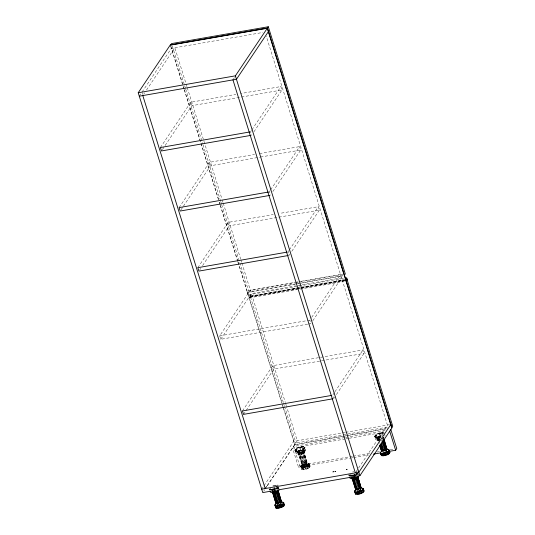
<?xml version="1.0" encoding="UTF-8"?>
<svg xmlns="http://www.w3.org/2000/svg" width="535" height="535" viewBox="0 0 535 535"><rect width="100%" height="100%" fill="white"/><g stroke="black" fill="none" stroke-linecap="round" stroke-linejoin="round"><path stroke-width="0.4" stroke-dasharray="2.67 2.01" d="M302.094 467.443L303.552 466.861L304.228 469.048L302.777 469.63L302.094 467.443L302.67 467.463L303.352 469.65L305.371 469.362L304.696 467.175L304.716 466.701L305.478 466.493L306.14 469.155L307.291 468.847L308.187 468.346L307.505 466.159L306.662 466.025L307.344 468.212L308.187 468.346M305.371 469.362L304.716 466.701M306.14 469.155L305.478 466.493M332.737 471.736C334.77 471.047 331.733 472.88 333.532 471.482M334.683 471.395C336.782 470.827 333.706 472.492 335.478 471.148M346.339 469.369C348.359 468.693 345.436 470.492 347.135 469.115M274.689 489.478L275.933 489.191M299.486 451.313C296.845 452.349 298.925 453.854 301.198 452.657L304.863 464.407L300.55 450.898L299.486 451.313L303.271 463.083L301.874 464.413L297.821 452.055M300.55 450.898L302.656 450.537L306.762 463.577L305.786 464.052L302.128 452.296L303.017 451.701L299.118 452.984M301.198 452.657L302.128 452.296M304 452.496C303.559 454.061 300.115 455.098 298.497 454.242A3.183 1.03 -17.3 0 1 301.185 451.921A3.183 1.03 -17.3 0 1 304.014 452.65A3.183 1.03 -17.3 0 1 298.925 454.322L298.383 453.874C300.135 454.71 302.389 453.794 303.98 452.503M298.63 451.801L302.743 464.848L305.906 464.066L301.446 450.042M303.144 463.063L304.208 462.655L300.316 450.289L297.928 450.724L297.634 451.192A4.969 1.612 -17.3 0 1 295.246 450.396L296.096 453.132A4.969 1.612 -17.3 0 0 298.483 453.927L298.777 453.453L301.165 453.025L300.871 453.493L300.015 450.758L300.316 450.289M303.318 450.309L307.277 463.089L303.713 450.918L302.509 450.617L306.167 462.367L307.371 462.668M354.799 475.561L357.173 475.334M379.362 440.666L378.158 440.365L377.877 438.787C378.479 435.316 380.679 440.974 379.068 436.801M378.352 440.318L378.446 439.904L378.044 440.004L379.248 440.298L378.686 438.479M303.432 448.183C307.157 446.678 302.068 449.962 303.987 448.176M303.526 448.497L304.669 448.183M304.555 447.815L304.134 448.129M332.844 472.084L333.653 471.863M308.581 467.322L308.053 464.835L309.364 464.561L310.039 466.747L308.581 467.322L309.892 467.048L309.364 464.561M300.697 466.299L301.172 467.236L303.485 467.302L306.548 466.48L308.936 465.142L309.524 463.919L308.04 463.384L305.177 463.791L302.275 464.942L300.697 466.299L301.613 469.021L303.051 468.814L301.727 469.255L301.907 469.603L302.777 469.63M307.344 468.212L308.775 468.011L309.892 467.048M310.039 466.747L309.524 463.919M295.373 450.015L296.383 449.266L295.347 449.474L295.741 450.069L296.477 449.741L296.383 449.266M375.035 436.139C377.282 433.196 374.975 438.085 375.49 435.778M300.429 447.12C303.425 446.564 298.757 448.009 301.673 447.153M380.091 433.243C383.087 432.688 378.419 434.132 381.335 433.276M381.228 432.962L380.204 433.658M272.496 489.585C271.84 488.468 274.542 488.709 273.291 489.518M272.489 489.532L273.512 488.896M298.356 451.005C301.031 447.996 296.196 453.005 299.373 450.269M352.384 475.776C351.107 475.234 353.775 474.291 353.18 475.508M353.174 475.02L352.157 475.709M378.018 437.128C380.693 434.119 375.858 439.128 379.034 436.393M295.246 450.396L296.35 450.196L296.992 449.179L298.483 453.927M299.72 447.875L300.015 447.4L300.864 450.136L300.57 450.61L299.72 447.875L302.108 447.441L302.402 446.972A4.969 1.612 -17.3 0 1 304.789 447.762L305.639 450.497L304.529 450.697L303.893 451.714L302.402 446.972M275.09 490.916L274.448 488.863L274.154 489.338A4.969 1.612 -17.3 0 0 277.525 487.913M296.096 453.132L297.206 452.931L297.841 451.914L296.738 452.115L295.882 449.38A4.969 1.612 -17.3 0 1 300.015 447.4M274.368 486.663L275.003 488.716L274.709 489.184L277.09 488.749L277.391 488.281A4.969 1.612 -17.3 0 1 279.611 488.682M304.789 447.762L303.679 447.969L303.044 448.979L304.147 448.778L304.997 451.513A4.969 1.612 -17.3 0 1 300.871 453.493M300.57 450.61L302.957 450.176L303.251 449.701A4.969 1.612 -17.3 0 1 305.639 450.497M374.908 436.52A4.969 1.612 -17.3 0 0 377.295 437.316L377.59 436.848L379.977 436.413L380.826 439.148L378.439 439.576L378.145 440.051A4.969 1.612 -17.3 0 1 375.757 439.255L374.908 436.52L376.011 436.319L376.653 435.303L378.446 441.275M349.469 476.464L349.047 475.1A4.969 1.612 -17.3 0 0 351.428 475.896L351.729 475.421L354.11 474.986L354.752 477.039M379.382 433.999L379.676 433.531L380.525 436.259L380.231 436.734L379.382 433.999L381.769 433.564L382.064 433.096A4.969 1.612 -17.3 0 1 383.809 433.223M354.11 474.986L353.816 475.461A4.969 1.612 -17.3 0 0 357.948 473.482L358.37 474.846M375.757 439.255L376.867 439.054L377.503 438.038L376.399 438.239L375.543 435.51A4.969 1.612 -17.3 0 1 379.676 433.531M353.943 473.943L354.371 475.307L354.665 474.839L354.03 472.786M380.104 438.252L379.977 436.413M354.371 475.307L356.751 474.873L357.052 474.405A4.969 1.612 -17.3 0 1 358.042 474.398M383.555 437.837L384.19 436.821M139.301 96.186L141.621 92.722M142.089 92.027L171.347 48.384L262.732 32.468M143.728 94.193L144.657 92.802M146.51 90.034L174.845 47.775L187.009 86.831M160.406 147.533L190.768 102.245L235.841 94.394M162.393 149.586L164.693 146.155M165.154 145.473L191.831 105.676L281.985 89.967L280.915 86.543L240.757 93.538M232.952 79.875L234.811 77.1M179.111 207.6L209.473 162.319L254.553 154.461M181.104 209.66L182.943 206.911M183.398 206.229L210.543 165.743L259.716 157.176M251.477 130.453L250.561 131.831L251.624 135.255M251.938 129.771L280.915 86.543M253.924 131.824L281.985 89.967M197.823 267.674L228.184 222.386L273.258 214.535M199.809 269.727L200.732 268.356M202.571 265.607L229.254 225.81L319.408 210.108L318.338 206.684L279.818 213.391M270.188 190.527L269.265 191.898L270.335 195.328M270.65 189.838L299.627 146.61L300.697 150.041L272.636 191.898M238.075 261.956L247.504 292.25L248.521 290.739L295.26 282.594M307.638 324.15L220.761 339.284L219.691 335.853L250.333 290.151L294.591 282.44M343.336 278.34L249.838 294.624L250.159 296.089L249.297 297.373L296.858 289.094M220.761 339.284L251.403 293.575L295.661 285.871M283.303 402.42L250.3 296.45L344.6 280.026L250.306 296.437L249.243 297.821M288.9 250.594L287.977 251.972L289.047 255.396L289.963 254.025M289.355 249.912L318.338 206.684M291.802 251.276L319.408 210.108M242.449 410.947L272.81 365.659L362.964 349.957L364.027 353.381L335.05 396.609M243.519 414.371L273.873 369.083L364.027 353.381M307.391 320.579L309.845 320.151L311.243 318.071M311.704 317.382L340.487 274.448L301.151 281.296M312.774 320.806L341.557 277.872L296.477 285.723M261.702 489.164L263.554 486.395M264.022 485.7L293.748 441.362L341.497 433.042M267.052 485.78L297.246 440.753L286.566 406.48M263.695 491.204L264.624 489.819M267.413 485.66L294.812 444.792L386.196 428.869M283.282 407.115L294.945 444.565L295.962 443.054L387.801 427.057M334.442 392.496L332.603 395.245L333.452 397.98M334.903 391.814L362.964 349.957M333.666 398.669L334.589 397.298M345.256 438.967L292.565 448.143L298.497 467.182L299.62 465.503L349.014 456.903M356.277 471.462L358.136 468.693M358.604 467.998L387.4 425.051L266.243 36.059M307.291 468.847L305.833 464.393L307.023 463.718L307.705 465.905L307.224 466.473L306.508 466.573L306.99 466.005L304.823 466.587L304.147 464.4L303.425 464.688L304.535 467.202L305.258 466.915L304.147 464.4M307.023 463.718L305.833 464.393M298.998 452.971L298.577 453.827C299.259 451.894 305.739 452.416 302.87 451.787M303.104 451.828L303.713 450.918M306.762 463.577L307.277 463.089M378.66 439.095L378.238 439.957L379.75 438.988M275.599 485.546L274.769 485.499M250.306 296.437L249.838 294.624M295.226 284.138L247.625 292.505L282.045 403.136M249.337 297.881L346.045 281.102M301.613 469.021L302.028 468.158L301.345 465.972L302.93 465.524L304.221 469.676M301.345 465.972L302.93 465.524M301.78 465.597L302.462 467.784L304.101 466.874M302.028 468.158L303.606 467.71L302.462 467.784M302.67 467.463L303.552 466.861M303.352 469.65L304.228 469.048M301.68 464.46L302.884 464.761L299.025 452.356M306.167 462.367L304.194 462.721M378.78 439.108L379.636 438.62M382.532 437.911L382.792 438.192M306.662 466.025L308.1 465.824L308.775 468.011M307.505 466.159L308.1 465.824M309.705 466.085L308.167 466.507L307.485 464.32L309.023 463.898L309.705 466.085L310.26 466.286M307.485 464.32L309.023 463.898M308.167 466.507L309.337 465.958L308.655 463.771M303.425 464.688L304.575 464.728M375.59 435.751L376.045 435.39M379.148 437.436L380.659 436.981M382.13 439.663L382.385 439.971L382.271 439.603M301.051 467.068L302.369 466.627L300.931 466.834L301.907 469.603M304.696 467.175L305.458 466.968M305.398 468.887L306.16 468.68M377.877 438.787L379.576 439.141M307.906 465.136L309.217 464.868M295.882 449.38L296.992 449.179M375.543 435.51L376.653 435.303M303.893 451.714L304.997 451.513M269.807 490.341L269.386 488.977L270.489 488.776L270.917 490.14M349.047 475.1L350.151 474.899L350.579 476.264M356.838 473.682L357.948 473.482M274.448 488.863L272.068 489.298L271.767 489.772A4.969 1.612 -17.3 0 1 269.386 488.977M259.468 153.605L299.627 146.61M260.538 157.036L300.697 150.041M295.414 282.299L297.875 281.871M296.082 282.453L298.537 282.025M299.359 281.885L342.821 274.315M247.504 292.25L343.45 275.538M296.049 283.998L342.795 275.859M250.159 296.089L300.175 287.375M300.998 287.235L344.46 279.665M250.427 296.644L300.436 287.93M301.258 287.79L344.707 280.22M297.674 288.947L300.135 288.519M300.958 288.378L344.42 280.808M219.691 335.853L306.568 320.719M308.454 324.009L310.915 323.575L309.845 320.151M342.32 432.902L344.787 432.474M345.617 432.327L389.493 424.683M294.945 444.565L387.608 428.428M344.734 437.577L293.688 446.464L299.62 465.503M345.556 437.429L385.073 430.548M346.078 438.82L348.546 438.392M349.375 438.245L383.949 432.226M349.843 456.756L352.311 456.328M353.133 456.188L369.598 453.319M377.008 452.028L379.476 451.593M390.182 449.734L394.295 449.012M298.497 467.182L349.542 458.294M350.365 458.147L352.832 457.719M353.655 457.572L368.475 454.991M307.705 465.905L309.337 465.958M382.645 438.272L383.368 438.372M377.944 436.807L379.154 436.807M298.283 450.684L299.493 450.684M353.287 475.334L352.043 475.341M273.626 489.211L272.382 489.217M247.658 292.424L249.236 297.299M304.823 466.587L305.258 466.915M376.165 435.804L374.921 435.778M296.504 449.681L295.26 449.654M347.255 469.496L346.493 469.77M335.599 471.529L334.836 471.803M384.451 433.892L385.086 435.938M382.064 433.096L382.492 434.46M383.18 437.088L383.642 438.626M381.769 433.564L382.405 435.617M382.766 437.951L383.127 439.115M381.228 439.944L381.609 441.295M378.419 437.944L379.221 440.746M378.292 437.924L379.997 443.388M377.59 436.848L378.439 439.576M377.971 438.372L378.646 440.566M377.576 437.764L378.499 440.646M377.891 440.138L378.004 440.499M376.011 436.319L376.867 439.054M374.507 436.199L374.62 436.567M357.694 473.348L358.116 474.719M356.41 472.351L357.266 475.047M356.116 472.826L356.751 474.873M355.24 474.746L355.447 475.401M350.786 473.883L351.428 475.929M349.897 474.766L350.325 476.13M348.76 475.14L348.646 474.779A5.27 1.705 -17.3 0 0 351.676 475.608A5.27 1.705 -17.3 0 0 357.206 473.736M304.957 447.36A5.27 1.705 -17.3 0 1 297.286 450.958A5.27 1.705 -17.3 0 1 297.46 447.835A5.27 1.705 -17.3 0 1 304.957 447.36L305.07 447.721A5.27 1.705 -17.3 0 1 297.4 451.326A5.27 1.705 -17.3 0 1 297.574 448.196A5.27 1.705 -17.3 0 1 305.07 447.721M303.679 447.969L304.529 450.697M308.936 465.142L309.671 467.51M308.04 463.384L308.775 465.758M304.228 451.948L304.341 452.316M308.053 464.835L308.728 467.022M307.852 464.454L308.534 466.64M303.231 450.717L307.09 463.136M302.108 447.441L302.957 450.176M302.777 451.152L307.003 464.875A1.986 0.642 -17.3 0 1 304.107 466.232A1.986 0.642 -17.3 0 1 304.174 465.055A1.986 0.642 -17.3 0 1 307.003 464.875M307.257 465.691L307.939 467.878M306.308 463.818L307.224 466.473M305.177 463.791L305.913 466.159M187.257 87.633L222.018 199.227M222.266 200.023L223.008 202.417M223.255 203.213L240.636 259.014M240.884 259.809L241.633 262.197M241.88 262.999L285.329 402.494M285.576 403.29L286.319 405.677M299.406 450.677L303.733 464.755M303.853 465.015L304.535 467.202M190.768 102.245L191.831 105.676M209.473 162.319L210.543 165.743M228.184 222.386L229.254 225.81M272.81 365.659L273.873 369.083M298.757 451.821L302.415 463.571M302.623 464.079L303.185 465.898M172.29 45.997L184.455 85.058M184.709 85.854L185.451 88.248M185.698 89.044L202.832 144.055M203.079 144.851L220.46 200.652M220.708 201.454L221.457 203.842M221.704 204.637L248.521 290.739M283.55 403.216L284.299 405.61M284.546 406.406L295.962 443.054M297.928 450.724L298.777 453.453M302.977 466.848L303.653 469.034M298.309 452.249L302.168 464.661M302.275 464.942L303.011 467.309M302.489 465.898L303.171 468.085M297.915 451.64L302.021 464.741M302.248 466.393L303.051 468.814M298.229 454.008L298.343 454.375M170.779 45.91L183.197 85.774M183.445 86.57L184.187 88.957M184.441 89.76L219.203 201.367M219.45 202.163L220.193 204.557M220.44 205.353L237.821 261.154M282.293 403.932L283.035 406.319M170.705 46.331L183.017 85.847M183.264 86.643L184.007 89.037M184.261 89.833L219.016 201.427M219.263 202.23L220.012 204.617M220.26 205.413L237.634 261.214M237.888 262.01L282.326 404.694M282.574 405.49L283.316 407.884M283.57 408.68L294.812 444.792M296.35 450.196L297.206 452.931M278.287 487.358L278.708 488.722M278.033 487.224L278.454 488.595M276.749 486.228L277.605 488.923M276.241 486.021L277.09 488.749M275.578 488.622L275.786 489.278M271.553 489.124L271.981 490.495M270.235 488.642L270.663 490.006M142.363 92.836L142.858 94.427M301.559 446.792L300.543 447.534M272.616 489.599A4.969 1.612 -17.3 0 1 275.003 488.716M277.545 487.612A5.27 1.705 -17.3 0 1 272.014 489.485A5.27 1.705 -17.3 0 1 268.985 488.656M272.83 485.9A5.27 1.705 -17.3 0 1 278.467 485.212M278.481 487.385A5.27 1.705 -17.3 0 1 274.054 489.465M271.539 489.899A5.27 1.705 -17.3 0 1 269.098 489.017M272.944 486.268A5.27 1.705 -17.3 0 1 274.254 485.854M275.558 485.559A5.27 1.705 -17.3 0 1 277.799 485.419M376.399 438.239A4.969 1.612 -17.3 0 1 380.525 436.259M380.913 436.486A4.969 1.612 -17.3 0 1 379.676 436.881M382.003 435.724A5.27 1.705 -17.3 0 1 375.135 436.921A5.27 1.705 -17.3 0 1 377.121 433.959A5.27 1.705 -17.3 0 1 383.99 432.761M379.576 437.015A5.27 1.705 -17.3 0 1 375.349 435.483A5.27 1.705 -17.3 0 1 384.103 433.123M378.7 440.807A3.183 1.03 -17.3 0 1 379.007 439.208M382.719 438.105A3.183 1.03 -17.3 0 1 383.314 438.132M379.181 440.465A3.183 1.03 -17.3 0 1 378.586 440.445L378.145 440.332A3.183 1.03 -17.3 0 1 379.562 438.506M383.2 437.764A3.183 1.03 -17.3 0 1 383.889 438.071M351.294 476.257A4.969 1.612 -17.3 0 1 354.665 474.839M352.491 472.024A5.27 1.705 -17.3 0 1 353.802 471.609M356.317 471.174A5.27 1.705 -17.3 0 1 357.347 471.181M358.142 473.508A5.27 1.705 -17.3 0 1 353.715 475.588M352.411 475.876A5.27 1.705 -17.3 0 1 348.96 474.625M296.738 452.115A4.969 1.612 -17.3 0 1 300.864 450.136M304.147 448.778A4.969 1.612 -17.3 0 1 300.015 450.758M303.887 452.128L303.793 452.55L304.188 452.449L303.853 452.169M303.539 464.413A1.986 0.642 -17.3 0 0 306.435 463.056A1.986 0.642 -17.3 0 0 303.606 463.23A1.986 0.642 -17.3 0 0 303.539 464.413M299.633 454.71A3.183 1.03 -17.3 0 0 304.388 452.583A3.183 1.03 -17.3 0 0 300.015 452.744A3.183 1.03 -17.3 0 0 299.633 454.71"/><path stroke-width="0.8" d="M279.511 507.942L278.855 505.274L279.511 507.942L277.491 508.223L276.809 506.036L276.234 506.023L276.916 508.203L277.792 507.608M280.748 502.164L282.179 501.964L283.664 502.499L284.399 504.866L284.179 505.321L283.496 503.141L283.811 506.09L282.915 506.591L282.233 504.405L281.644 504.732L282.32 506.919L280.273 507.735L279.618 505.073L280.072 506.531M280.273 507.735L280.3 507.26L279.537 507.461M359.172 494.066L358.517 491.397L359.172 494.066L357.153 494.347L356.47 492.16L355.895 492.146L356.577 494.333L355.528 493.952M359.935 493.858L359.279 491.197L359.935 493.858L361.981 493.043L361.058 490.394L361.894 490.528L362.576 492.715L363.693 491.752L363.158 489.264L363.84 491.451L364.061 490.99L363.325 488.622L361.841 488.087L360.409 488.288M385.033 455.486L384.377 452.824L385.033 455.486L383.013 455.773L382.331 453.586L381.756 453.566L382.438 455.753L383.314 455.158M386.27 449.714L387.701 449.507L389.186 450.042L389.921 452.416L389.701 452.871L389.025 450.684L389.333 453.633L388.443 454.135L387.761 451.948L387.166 452.282L387.848 454.469L385.802 455.278L385.14 452.617M277.866 503.328L274.228 491.505L277.886 503.261L276.876 503.422L273.365 491.585L276.876 503.422M278.327 492.401L278.213 490.662L281.417 501.663L278.019 490.709M276.107 502.572L275.819 503.04L272.195 491.137M280.046 502.646L276.628 492.039L280.046 502.646L277.886 503.261M357.681 476.832L361.078 487.786L357.875 476.785L357.935 477.782M357.989 478.524L357.795 477.193L356.29 478.163L359.707 488.769L356.29 478.163M355.768 488.696L355.481 489.164L352.184 478.578L355.822 489.445L356.684 489.465L353.026 477.708L356.537 489.545L359.707 488.769M379.656 445.153L381.341 450.584L381.957 449.681M380.224 443.99L382.405 450.972L383.394 450.878L381.234 443.823M383.408 450.804L384.525 450.53L381.863 441.997M383.796 439.202L386.939 449.213L384.137 439.482M276.414 503.515L274.829 504.88L275.311 505.809L277.618 505.883L280.688 505.053L283.075 503.716L283.664 502.499M356.076 489.639L354.491 491.003L354.972 491.933L357.28 492.006L360.349 491.177L362.737 489.839L363.325 488.622M381.936 451.065L380.358 452.423L380.833 453.359L383.147 453.426L386.21 452.603L388.597 451.266L389.186 450.042M274.368 490.02L275.003 492.066L275.298 491.598L272.917 492.033L272.623 492.501A4.969 1.612 -17.3 0 1 270.235 491.705M349.897 477.829A4.969 1.612 -17.3 0 0 352.284 478.624L352.578 478.156L354.959 477.722L354.665 478.196L354.03 476.143M138.231 92.756L170.277 44.96L267.426 28.034L391.961 427.866L359.915 475.668L262.765 492.588L138.231 92.756L235.38 75.836L268.302 26.75L345.282 273.887L344.266 275.391L267.293 28.261L170.531 45.114L171.548 43.602L268.302 26.75M268.496 31.465L236.45 79.267L139.301 96.186M346.045 281.102L347.215 279.751L346.613 277.765L346.921 279.237L345.978 280.4M266.59 486.476L265.193 488.555L142.798 95.578M390.898 424.442L358.845 472.244L261.702 489.164M389.059 451.406L395.646 450.263L396.769 448.584L390.838 429.545M280.681 502.867L281.156 502.298L280.447 502.398M386.203 450.416L386.685 449.841L385.969 449.942M360.343 488.99L360.817 488.422L360.108 488.522M276.628 492.039L278.12 491.077L276.862 492.421L272.977 493.096M279.925 502.626L281.417 501.663M382.545 440.86L385.447 450.176L386.939 449.213M359.587 488.749L361.078 487.786M346.085 281.042L391.707 427.712L392.723 426.201L347.061 279.598M275.485 504.545L275.92 504.171M381.274 455.145L381.642 454.322M355.146 490.675L355.581 490.294M355.782 492.895L355.407 493.718L354.491 491.003M272.522 492.454L273.579 492.835L276.749 492.06M275.819 503.04L277.023 503.341M381.341 450.584L382.545 450.885L380.612 444.679M386.551 448.597L387.032 448.791M352.525 478.858L356.41 478.183M352.639 479.226L355.461 478.959L357.701 477.615M282.915 506.591L281.484 506.785L282.32 506.919M361.306 490.856L361.894 490.528M361.145 492.909L362.576 492.715M384.505 450.604L385.568 450.189L382.672 440.88M380.592 452.958L381.388 455.379L382.712 454.937M384.357 453.299L385.12 453.091L385.802 455.278M385.06 455.011L385.822 454.803M278.829 505.756L279.591 505.548M358.49 491.879L359.252 491.672M359.199 493.584L359.961 493.384M277.926 491.123L278.327 491.023L277.986 490.742M249.738 131.971L160.406 147.533L161.47 150.957L250.808 135.395M268.45 192.038L179.111 207.6L180.181 211.031L269.513 195.469M287.155 252.112L197.823 267.674L198.893 271.098L288.225 255.536M345.276 279.524L346.921 279.237M331.78 395.385L242.449 410.947L243.519 414.371L332.85 398.809M373.417 454.135L380.826 452.844M352.879 477.795L353.889 477.628L357.534 489.451M273.218 491.672L274.208 491.578M381.388 455.379L382.438 455.753M275.184 505.642L276.047 508.183L276.916 508.203M386.919 451.814L387.761 451.948M388.443 454.135L387.601 454.001L387.146 452.543M282.233 504.405L281.397 504.271L282.079 506.458M388.316 449.895L388.684 450.029M389.366 452.215L389.921 452.416M362.456 488.468L362.824 488.602M363.546 490.802L364.061 490.99M282.794 502.345L283.162 502.479M283.844 504.665L284.399 504.866M357.534 476.504L357.875 476.785M360.831 487.091L361.172 487.372M355.481 489.164L355.822 489.445M277.872 490.381L278.213 490.662M281.169 500.967L281.51 501.248M354.732 491.531L355.708 494.307M275.746 507.595L274.829 504.88M344.513 275.685L345.764 280.193M389.714 431.223L395.646 450.263M388.597 451.266L389.333 453.633M383.849 439.951L386.752 449.26M383.528 440.392L386.424 449.701M383.401 440.372L386.303 449.688M386.21 452.603L386.952 454.971M381.221 443.896L383.394 450.878M383.147 453.426L383.883 455.8M380.138 445.354L381.829 450.784M379.99 445.434L381.682 450.871M380.311 446.611L381.535 450.537M380.833 453.359L381.569 455.726M380.358 452.423L381.094 454.79M235.38 75.836L359.915 475.668M362.737 489.839L363.472 492.213M358.176 478.558L360.59 486.315M358.229 479.3L360.643 487.057M357.266 477.695L360.563 488.281M357.139 477.675L360.436 488.261M232.952 79.875L355.347 472.853M360.349 491.177L361.085 493.544M354.999 477.354L358.644 489.177M357.28 492.006L358.022 494.373M352.15 476.792L352.578 478.156M352.665 478.778L355.962 489.358M351.856 477.26L352.284 478.624M283.075 503.716L283.811 506.09M278.568 493.176L280.982 500.934M277.605 491.571L280.902 502.158M277.478 491.551L280.775 502.138M280.688 505.053L281.423 507.421M275.338 491.23L278.982 503.054M277.618 505.883L278.361 508.25M272.489 490.669L272.917 492.033M273.004 492.655L276.301 503.234M272.863 492.735L276.16 503.321M272.823 492.768L275.766 502.204M275.311 505.809L276.047 508.183M279.136 490.087A4.969 1.612 -17.3 0 1 275.003 492.066M280.608 503.121A1.986 0.642 -17.3 0 1 279.691 504.492A1.986 0.642 -17.3 0 1 277.397 504.284M280.3 502.037A1.986 0.642 -17.3 0 1 279.584 502.479M279.123 502.666A1.986 0.642 -17.3 0 1 278.133 502.933M277.792 490.582A3.183 1.03 -17.3 0 1 276.06 492.815A3.183 1.03 -17.3 0 1 272.596 492.367M278.113 490.327A3.183 1.03 -17.3 0 1 277.05 491.993A3.183 1.03 -17.3 0 1 273.057 492.895L272.623 492.782A3.183 1.03 -17.3 0 1 272.368 492.588M386.13 450.671A1.986 0.642 -17.3 0 1 385.213 452.035A1.986 0.642 -17.3 0 1 382.926 451.834M386.096 449.179A1.986 0.642 -17.3 0 1 386.023 449.373M385.822 449.587A1.986 0.642 -17.3 0 1 385.514 449.808M384.645 450.216A1.986 0.642 -17.3 0 1 383.2 450.537M358.798 476.217A4.969 1.612 -17.3 0 1 354.665 478.196M360.269 489.244A1.986 0.642 -17.3 0 1 359.353 490.615A1.986 0.642 -17.3 0 1 357.059 490.408M359.961 488.161A1.986 0.642 -17.3 0 1 359.246 488.602M358.784 488.789A1.986 0.642 -17.3 0 1 357.795 489.057M357.454 476.705A3.183 1.03 -17.3 0 1 355.721 478.939A3.183 1.03 -17.3 0 1 352.257 478.491M357.775 476.458A3.183 1.03 -17.3 0 1 356.711 478.116A3.183 1.03 -17.3 0 1 352.719 479.019L352.284 478.905A3.183 1.03 -17.3 0 1 351.983 478.444"/></g></svg>
